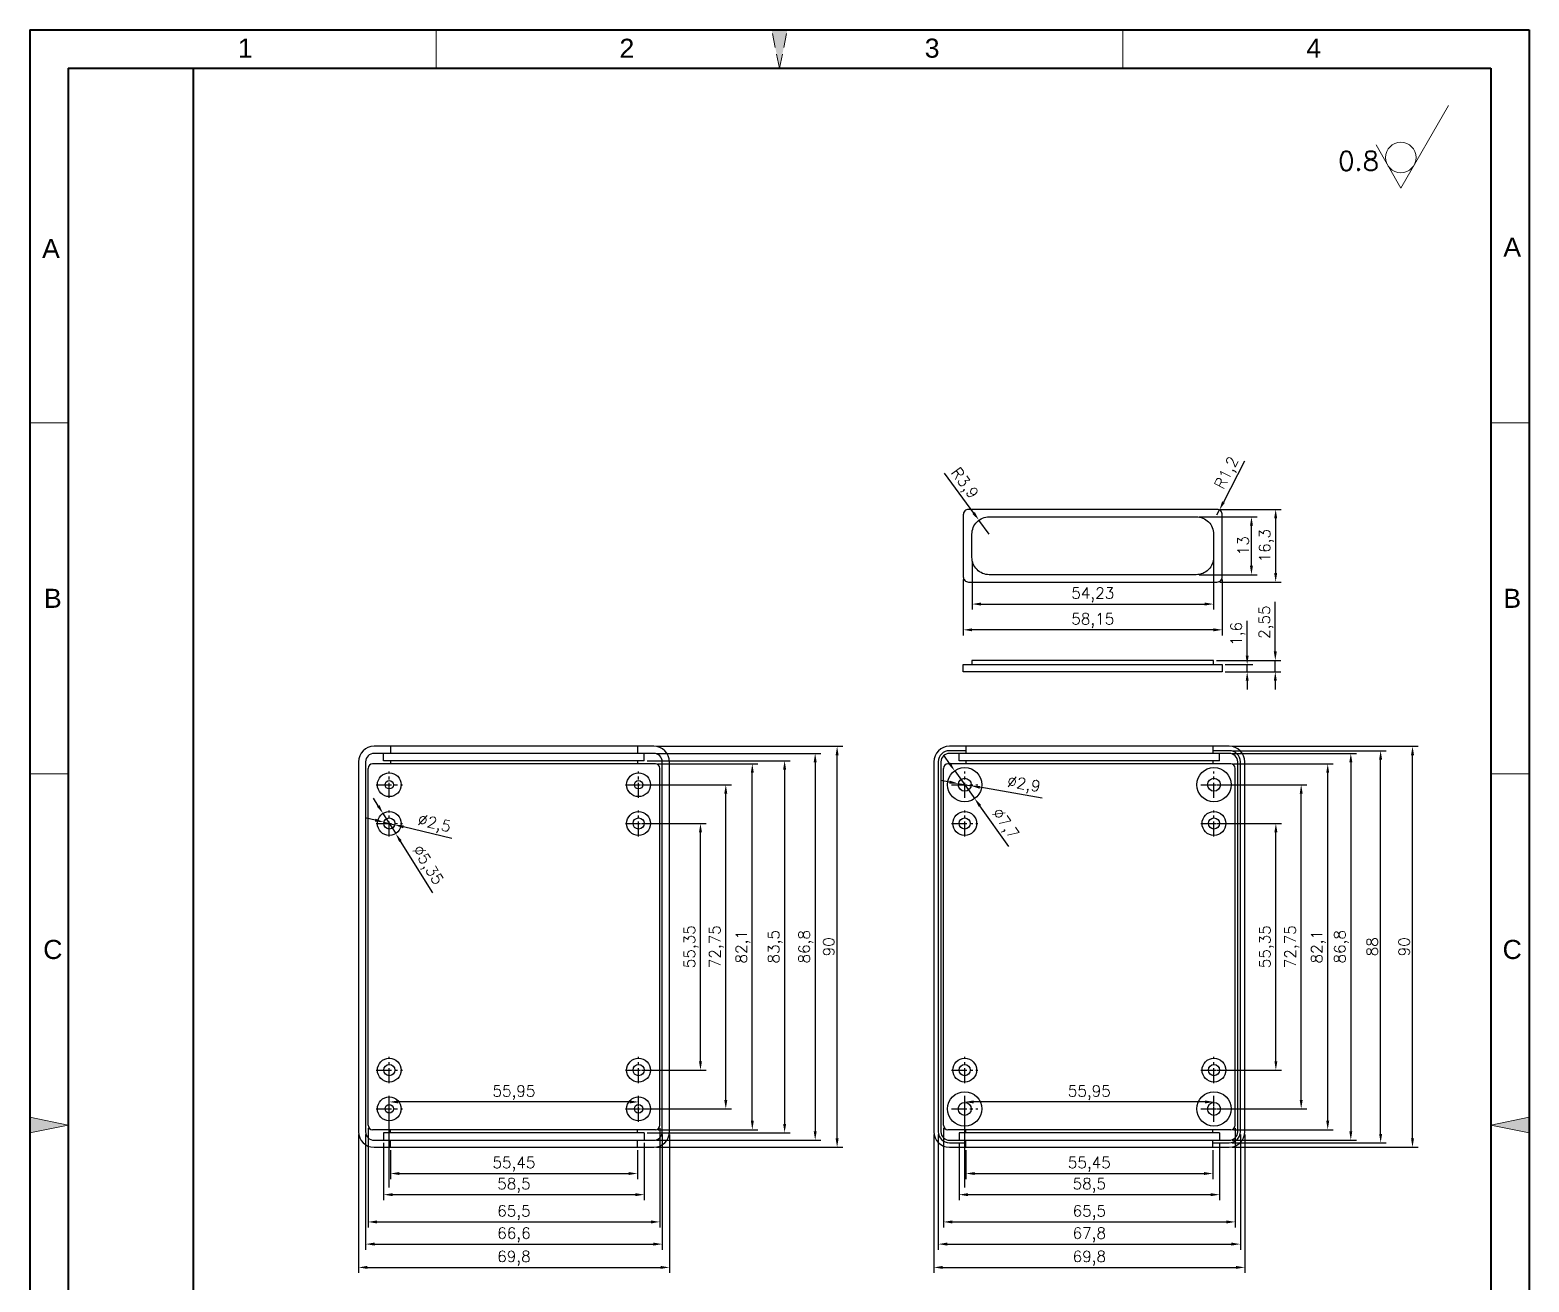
# Model space of a CAD drawing. Header units: millimetres. Extents: x 29396 to 29732, y -471 to 20.
# Drawn here: x 29395.8 to 29732.3, y -260.7 to 20.3 of the extents above; entities that cross this region are included whole.
import ezdxf
from ezdxf.enums import TextEntityAlignment as Align

# ---------------------------------------------------------------- set-up
doc = ezdxf.new("R2010")
doc.units = ezdxf.units.MM
for name, pattern in [('ACAD_ISO10W100', [18, 12, -3, 0, -3]), ('CENTER', [50.8, 31.75, -6.35, 6.35, -6.35]), ('HIDDEN2', [4.7625, 3.175, -1.5875])]:
    doc.linetypes.add(name, pattern=pattern)
for name, color, linetype, lineweight in [('dim', 82, 'Continuous', 9), ('图层1', 7, 'ACAD_ISO10W100', 15), ('图层4', 7, 'Continuous', 40), ('图层5', 7, 'HIDDEN2', 15), ('细实线', 3, 'Continuous', 18)]:
    doc.layers.add(name, color=color, linetype=linetype, lineweight=lineweight)
doc.layers.add('尺寸线', color=7, linetype='Continuous')
doc.styles.get("Standard").update_dxf_attribs({"font": 'txt', "bigfont": 'gbcbig.shx'})
doc.styles.add('样式 3', font='arial.ttf', dxfattribs={"height": 3.8})
doc.dimstyles.new('ISO-25', dxfattribs={"dimtxt": 2.5, "dimasz": 2.5, "dimexe": 1.25, "dimexo": 0.625, "dimtad": 1, "dimtxsty": 'Standard', "dimcen": 2.5, "dimadec": 0, "dimazin": 0, "dimtfac": 1, "dimtmove": 0, "dimatfit": 3, "dimfxl": 0, "dimarcsym": 0})

# ---------------------------------------------------------------- blocks, each defined once
blk = doc.blocks.new('*D2096')
at = {"layer": 'Defpoints', "color": 0, "transparency": 16777216}
for p in [(29663.44, -122.18), (29663.44, -123.78), (29669.02, -122.18)]:
    blk.add_point(p, dxfattribs=at)
at = {"layer": 'dim', "color": 0, "lineweight": -2, "transparency": 16777216}
for p, q in [((29669.02, -120.18), (29669.02, -112.35)), ((29664.06, -122.18), (29670.27, -122.18)), ((29664.06, -123.78), (29670.27, -123.78)), ((29669.02, -123.78), (29669.02, -122.18)), ((29669.02, -125.78), (29669.02, -127.78))]:
    blk.add_line(p, q, dxfattribs=at)
at = {"layer": 'dim', "color": 0, "transparency": 16777216}
for points in [[(29668.69, -120.18), (29669.35, -120.18), (29669.02, -122.18)], [(29668.69, -125.78), (29669.35, -125.78), (29669.02, -123.78)]]:
    blk.add_solid(points, dxfattribs=at)
at = {"layer": 'dim', "color": 0, "transparency": 16777216, "insert": (29666.94, -115.27), "char_height": 2.5, "attachment_point": 5, "rotation": 90}
blk.add_mtext('1,6', dxfattribs=at)
blk = doc.blocks.new('*D2097')
at = {"layer": 'Defpoints', "color": 0, "transparency": 16777216}
for p in [(29661.49, -121.23), (29664.06, -123.78), (29675.33, -121.23)]:
    blk.add_point(p, dxfattribs=at)
at = {"layer": 'dim', "color": 0, "lineweight": -2, "transparency": 16777216}
for p, q in [((29675.33, -119.23), (29675.33, -108.07)), ((29662.11, -121.23), (29676.58, -121.23)), ((29664.69, -123.78), (29676.58, -123.78)), ((29675.33, -123.78), (29675.33, -121.23)), ((29675.33, -125.78), (29675.33, -127.78))]:
    blk.add_line(p, q, dxfattribs=at)
at = {"layer": 'dim', "color": 0, "transparency": 16777216}
for points in [[(29675, -119.23), (29675.67, -119.23), (29675.33, -121.23)], [(29675, -125.78), (29675.67, -125.78), (29675.33, -123.78)]]:
    blk.add_solid(points, dxfattribs=at)
at = {"layer": 'dim', "color": 0, "transparency": 16777216, "insert": (29673.25, -112.65), "char_height": 2.5, "attachment_point": 5, "rotation": 90}
blk.add_mtext('2,55', dxfattribs=at)
blk = doc.blocks.new('*D2098')
at = {"layer": 'Defpoints', "color": 0, "transparency": 16777216}
for p in [(29662.24, -87.34), (29675.42, -87.34), (29662.24, -103.64)]:
    blk.add_point(p, dxfattribs=at)
at = {"layer": 'dim', "color": 0, "lineweight": -2, "transparency": 16777216}
for p, q in [((29662.86, -87.34), (29676.67, -87.34)), ((29675.42, -101.64), (29675.42, -89.34)), ((29662.86, -103.64), (29676.67, -103.64))]:
    blk.add_line(p, q, dxfattribs=at)
at = {"layer": 'dim', "color": 0, "transparency": 16777216}
for points in [[(29675.08, -89.34), (29675.75, -89.34), (29675.42, -87.34)], [(29675.08, -101.64), (29675.75, -101.64), (29675.42, -103.64)]]:
    blk.add_solid(points, dxfattribs=at)
at = {"layer": 'dim', "color": 0, "transparency": 16777216, "insert": (29673.33, -95.49), "char_height": 2.5, "attachment_point": 5, "rotation": 90}
blk.add_mtext('16,3', dxfattribs=at)
blk = doc.blocks.new('*D2099')
at = {"layer": 'Defpoints', "color": 0, "transparency": 16777216}
for p in [(29605.29, -102.44), (29663.44, -102.44), (29605.29, -114.37)]:
    blk.add_point(p, dxfattribs=at)
at = {"layer": 'dim', "color": 0, "lineweight": -2, "transparency": 16777216}
for p, q in [((29605.29, -103.07), (29605.29, -115.62)), ((29663.44, -103.07), (29663.44, -115.62)), ((29661.44, -114.37), (29607.29, -114.37))]:
    blk.add_line(p, q, dxfattribs=at)
at = {"layer": 'dim', "color": 0, "transparency": 16777216}
for points in [[(29607.29, -114.04), (29607.29, -114.7), (29605.29, -114.37)], [(29661.44, -114.04), (29661.44, -114.7), (29663.44, -114.37)]]:
    blk.add_solid(points, dxfattribs=at)
at = {"layer": 'dim', "color": 0, "transparency": 16777216, "insert": (29634.36, -112.29), "char_height": 2.5, "attachment_point": 5}
blk.add_mtext('58,15', dxfattribs=at)
blk = doc.blocks.new('*D2100')
at = {"layer": 'Defpoints', "color": 0, "transparency": 16777216}
for p in [(29607.26, -98.52), (29661.49, -98.09), (29661.49, -108.59)]:
    blk.add_point(p, dxfattribs=at)
at = {"layer": 'dim', "color": 0, "lineweight": -2, "transparency": 16777216}
for p, q in [((29607.26, -99.15), (29607.26, -109.84)), ((29661.49, -98.72), (29661.49, -109.84)), ((29609.26, -108.59), (29659.49, -108.59))]:
    blk.add_line(p, q, dxfattribs=at)
at = {"layer": 'dim', "color": 0, "transparency": 16777216}
for points in [[(29609.26, -108.25), (29609.26, -108.92), (29607.26, -108.59)], [(29659.49, -108.25), (29659.49, -108.92), (29661.49, -108.59)]]:
    blk.add_solid(points, dxfattribs=at)
at = {"layer": 'dim', "color": 0, "transparency": 16777216, "insert": (29634.37, -106.5), "char_height": 2.5, "attachment_point": 5}
blk.add_mtext('54,23', dxfattribs=at)
blk = doc.blocks.new('*D2101')
at = {"layer": 'Defpoints', "color": 0, "transparency": 16777216}
for p in [(29657.59, -88.99), (29669.98, -88.99), (29657.59, -101.99)]:
    blk.add_point(p, dxfattribs=at)
at = {"layer": 'dim', "color": 0, "lineweight": -2, "transparency": 16777216}
for p, q in [((29658.21, -88.99), (29671.23, -88.99)), ((29669.98, -99.99), (29669.98, -90.99)), ((29658.21, -101.99), (29671.23, -101.99))]:
    blk.add_line(p, q, dxfattribs=at)
at = {"layer": 'dim', "color": 0, "transparency": 16777216}
for points in [[(29669.65, -90.99), (29670.31, -90.99), (29669.98, -88.99)], [(29669.65, -99.99), (29670.31, -99.99), (29669.98, -101.99)]]:
    blk.add_solid(points, dxfattribs=at)
at = {"layer": 'dim', "color": 0, "transparency": 16777216, "insert": (29668.11, -95.49), "char_height": 2.5, "attachment_point": 5, "rotation": 90}
blk.add_mtext('13', dxfattribs=at)
blk = doc.blocks.new('*D2102')
at = {"layer": 'Defpoints', "color": 0, "transparency": 16777216}
for p in [(29662.79, -87.47), (29662.24, -88.54)]:
    blk.add_point(p, dxfattribs=at)
at = {"layer": 'dim', "color": 0, "lineweight": -2, "transparency": 16777216}
for p, q in [((29668.42, -76.5), (29663.7, -85.69)), ((29662.24, -88.54), (29662.79, -87.47))]:
    blk.add_line(p, q, dxfattribs=at)
at = {"layer": 'dim', "color": 0, "transparency": 16777216}
blk.add_solid([(29663.4, -85.54), (29664, -85.85), (29662.79, -87.47)], dxfattribs=at)
at = {"layer": 'dim', "color": 0, "transparency": 16777216, "insert": (29664.66, -79.26), "char_height": 2.5, "attachment_point": 5, "rotation": 62.8085}
blk.add_mtext('R1,2', dxfattribs=at)
blk = doc.blocks.new('*D2103')
at = {"layer": 'Defpoints', "color": 0, "transparency": 16777216}
for p in [(29608.81, -89.76), (29611.14, -92.89)]:
    blk.add_point(p, dxfattribs=at)
at = {"layer": 'dim', "color": 0, "lineweight": -2, "transparency": 16777216}
for p, q in [((29600.97, -79.18), (29607.62, -88.15)), ((29611.14, -92.89), (29608.81, -89.76))]:
    blk.add_line(p, q, dxfattribs=at)
at = {"layer": 'dim', "color": 0, "transparency": 16777216}
blk.add_solid([(29607.89, -87.95), (29607.36, -88.35), (29608.81, -89.76)], dxfattribs=at)
at = {"layer": 'dim', "color": 0, "transparency": 16777216, "insert": (29605.38, -81.62), "char_height": 2.5, "attachment_point": 5, "rotation": 306.5522}
blk.add_mtext('R3,9', dxfattribs=at)
blk = doc.blocks.new('*D2104')
at = {"layer": 'Defpoints', "color": 0, "transparency": 16777216}
for p in [(29661.57, -149.13), (29681.14, -149.13), (29661.57, -221.88)]:
    blk.add_point(p, dxfattribs=at)
at = {"layer": 'dim', "color": 0, "lineweight": -2, "transparency": 16777216}
for p, q in [((29662.19, -149.13), (29682.39, -149.13)), ((29681.14, -219.88), (29681.14, -151.13)), ((29662.19, -221.88), (29682.39, -221.88))]:
    blk.add_line(p, q, dxfattribs=at)
at = {"layer": 'dim', "color": 0, "transparency": 16777216}
for points in [[(29680.81, -151.13), (29681.47, -151.13), (29681.14, -149.13)], [(29680.81, -219.88), (29681.47, -219.88), (29681.14, -221.88)]]:
    blk.add_solid(points, dxfattribs=at)
at = {"layer": 'dim', "color": 0, "transparency": 16777216, "insert": (29679.06, -185.5), "char_height": 2.5, "attachment_point": 5, "rotation": 90}
blk.add_mtext('72,75', dxfattribs=at)
blk = doc.blocks.new('*D2105')
at = {"layer": 'Defpoints', "color": 0, "transparency": 16777216}
for p in [(29661.57, -157.83), (29675.46, -157.83), (29661.57, -213.18)]:
    blk.add_point(p, dxfattribs=at)
at = {"layer": 'dim', "color": 0, "lineweight": -2, "transparency": 16777216}
for p, q in [((29662.19, -157.83), (29676.71, -157.83)), ((29675.46, -211.18), (29675.46, -159.83)), ((29662.19, -213.18), (29676.71, -213.18))]:
    blk.add_line(p, q, dxfattribs=at)
at = {"layer": 'dim', "color": 0, "transparency": 16777216}
for points in [[(29675.13, -159.83), (29675.8, -159.83), (29675.46, -157.83)], [(29675.13, -211.18), (29675.8, -211.18), (29675.46, -213.18)]]:
    blk.add_solid(points, dxfattribs=at)
at = {"layer": 'dim', "color": 0, "transparency": 16777216, "insert": (29673.38, -185.5), "char_height": 2.5, "attachment_point": 5, "rotation": 90}
blk.add_mtext('55,35', dxfattribs=at)
blk = doc.blocks.new('*D2106')
at = {"layer": 'Defpoints', "color": 0, "transparency": 16777216}
for p in [(29665.34, -144.45), (29687.1, -144.45), (29665.34, -226.55)]:
    blk.add_point(p, dxfattribs=at)
at = {"layer": 'dim', "color": 0, "lineweight": -2, "transparency": 16777216}
for p, q in [((29665.97, -144.45), (29688.35, -144.45)), ((29687.1, -224.55), (29687.1, -146.45)), ((29665.97, -226.55), (29688.35, -226.55))]:
    blk.add_line(p, q, dxfattribs=at)
at = {"layer": 'dim', "color": 0, "transparency": 16777216}
for points in [[(29686.77, -146.45), (29687.43, -146.45), (29687.1, -144.45)], [(29686.77, -224.55), (29687.43, -224.55), (29687.1, -226.55)]]:
    blk.add_solid(points, dxfattribs=at)
at = {"layer": 'dim', "color": 0, "transparency": 16777216, "insert": (29685.02, -185.5), "char_height": 2.5, "attachment_point": 5, "rotation": 90}
blk.add_mtext('82,1', dxfattribs=at)
blk = doc.blocks.new('*D2107')
at = {"layer": 'Defpoints', "color": 0, "transparency": 16777216}
for p in [(29664.99, -142.1), (29664.99, -228.9), (29692.28, -228.9)]:
    blk.add_point(p, dxfattribs=at)
at = {"layer": 'dim', "color": 0, "lineweight": -2, "transparency": 16777216}
for p, q in [((29665.62, -142.1), (29693.53, -142.1)), ((29692.28, -144.1), (29692.28, -226.9)), ((29665.62, -228.9), (29693.53, -228.9))]:
    blk.add_line(p, q, dxfattribs=at)
at = {"layer": 'dim', "color": 0, "transparency": 16777216}
for points in [[(29691.95, -144.1), (29692.62, -144.1), (29692.28, -142.1)], [(29691.95, -226.9), (29692.62, -226.9), (29692.28, -228.9)]]:
    blk.add_solid(points, dxfattribs=at)
at = {"layer": 'dim', "color": 0, "transparency": 16777216, "insert": (29690.2, -185.5), "char_height": 2.5, "attachment_point": 5, "rotation": 90}
blk.add_mtext('86,8', dxfattribs=at)
blk = doc.blocks.new('*D2108')
at = {"layer": 'Defpoints', "color": 0, "transparency": 16777216}
for p in [(29664.99, -141.5), (29698.97, -141.5), (29664.99, -229.5)]:
    blk.add_point(p, dxfattribs=at)
at = {"layer": 'dim', "color": 0, "lineweight": -2, "transparency": 16777216}
for p, q in [((29665.62, -141.5), (29700.22, -141.5)), ((29698.97, -227.5), (29698.97, -143.5)), ((29665.62, -229.5), (29700.22, -229.5))]:
    blk.add_line(p, q, dxfattribs=at)
at = {"layer": 'dim', "color": 0, "transparency": 16777216}
for points in [[(29698.64, -143.5), (29699.31, -143.5), (29698.97, -141.5)], [(29698.64, -227.5), (29699.31, -227.5), (29698.97, -229.5)]]:
    blk.add_solid(points, dxfattribs=at)
at = {"layer": 'dim', "color": 0, "transparency": 16777216, "insert": (29697.1, -185.5), "char_height": 2.5, "attachment_point": 5, "rotation": 90}
blk.add_mtext('88', dxfattribs=at)
blk = doc.blocks.new('*D2109')
at = {"layer": 'Defpoints', "color": 0, "transparency": 16777216}
for p in [(29664.99, -140.5), (29706.13, -140.5), (29664.99, -230.5)]:
    blk.add_point(p, dxfattribs=at)
at = {"layer": 'dim', "color": 0, "lineweight": -2, "transparency": 16777216}
for p, q in [((29665.62, -140.5), (29707.38, -140.5)), ((29706.13, -228.5), (29706.13, -142.5)), ((29665.62, -230.5), (29707.38, -230.5))]:
    blk.add_line(p, q, dxfattribs=at)
at = {"layer": 'dim', "color": 0, "transparency": 16777216}
for points in [[(29705.8, -142.5), (29706.47, -142.5), (29706.13, -140.5)], [(29705.8, -228.5), (29706.47, -228.5), (29706.13, -230.5)]]:
    blk.add_solid(points, dxfattribs=at)
at = {"layer": 'dim', "color": 0, "transparency": 16777216, "insert": (29704.26, -185.5), "char_height": 2.5, "attachment_point": 5, "rotation": 90}
blk.add_mtext('90', dxfattribs=at)
blk = doc.blocks.new('*D2116')
at = {"layer": 'Defpoints', "color": 0, "transparency": 16777216}
for p in [(29605.62, -220.32), (29661.57, -221.88), (29605.62, -240.14)]:
    blk.add_point(p, dxfattribs=at)
at = {"layer": 'dim', "color": 0, "lineweight": -2, "transparency": 16777216}
for p, q in [((29605.62, -239.51), (29605.62, -219.07)), ((29659.57, -220.32), (29607.62, -220.32)), ((29661.57, -221.25), (29661.57, -219.07))]:
    blk.add_line(p, q, dxfattribs=at)
at = {"layer": 'dim', "color": 0, "transparency": 16777216}
for points in [[(29607.62, -219.99), (29607.62, -220.66), (29605.62, -220.32)], [(29659.57, -219.99), (29659.57, -220.66), (29661.57, -220.32)]]:
    blk.add_solid(points, dxfattribs=at)
at = {"layer": 'dim', "color": 0, "transparency": 16777216, "insert": (29633.59, -218.24), "char_height": 2.5, "attachment_point": 5}
blk.add_mtext('55,95', dxfattribs=at)
blk = doc.blocks.new('*D2117')
at = {"layer": 'Defpoints', "color": 0, "transparency": 16777216}
for p in [(29604.34, -228.9), (29662.84, -228.9), (29662.84, -241.13)]:
    blk.add_point(p, dxfattribs=at)
at = {"layer": 'dim', "color": 0, "lineweight": -2, "transparency": 16777216}
for p, q in [((29604.34, -229.53), (29604.34, -242.38)), ((29662.84, -229.53), (29662.84, -242.38)), ((29606.34, -241.13), (29660.84, -241.13))]:
    blk.add_line(p, q, dxfattribs=at)
at = {"layer": 'dim', "color": 0, "transparency": 16777216}
for points in [[(29606.34, -240.8), (29606.34, -241.47), (29604.34, -241.13)], [(29660.84, -240.8), (29660.84, -241.47), (29662.84, -241.13)]]:
    blk.add_solid(points, dxfattribs=at)
at = {"layer": 'dim', "color": 0, "transparency": 16777216, "insert": (29633.59, -239.05), "char_height": 2.5, "attachment_point": 5}
blk.add_mtext('58,5', dxfattribs=at)
blk = doc.blocks.new('*D2118')
at = {"layer": 'Defpoints', "color": 0, "transparency": 16777216}
for p in [(29605.87, -230.5), (29661.32, -230.5), (29661.32, -236.39)]:
    blk.add_point(p, dxfattribs=at)
at = {"layer": 'dim', "color": 0, "lineweight": -2, "transparency": 16777216}
for p, q in [((29605.87, -231.13), (29605.87, -237.64)), ((29661.32, -231.13), (29661.32, -237.64)), ((29607.87, -236.39), (29659.32, -236.39))]:
    blk.add_line(p, q, dxfattribs=at)
at = {"layer": 'dim', "color": 0, "transparency": 16777216}
for points in [[(29607.87, -236.06), (29607.87, -236.72), (29605.87, -236.39)], [(29659.32, -236.06), (29659.32, -236.72), (29661.32, -236.39)]]:
    blk.add_solid(points, dxfattribs=at)
at = {"layer": 'dim', "color": 0, "transparency": 16777216, "insert": (29633.59, -234.31), "char_height": 2.5, "attachment_point": 5}
blk.add_mtext('55,45', dxfattribs=at)
blk = doc.blocks.new('*D2119')
at = {"layer": 'Defpoints', "color": 0, "transparency": 16777216}
for p in [(29600.84, -225.55), (29666.34, -225.55), (29666.34, -247.25)]:
    blk.add_point(p, dxfattribs=at)
at = {"layer": 'dim', "color": 0, "lineweight": -2, "transparency": 16777216}
for p, q in [((29600.84, -226.18), (29600.84, -248.5)), ((29666.34, -226.18), (29666.34, -248.5)), ((29602.84, -247.25), (29664.34, -247.25))]:
    blk.add_line(p, q, dxfattribs=at)
at = {"layer": 'dim', "color": 0, "transparency": 16777216}
for points in [[(29602.84, -246.92), (29602.84, -247.59), (29600.84, -247.25)], [(29664.34, -246.92), (29664.34, -247.59), (29666.34, -247.25)]]:
    blk.add_solid(points, dxfattribs=at)
at = {"layer": 'dim', "color": 0, "transparency": 16777216, "insert": (29633.59, -245.17), "char_height": 2.5, "attachment_point": 5}
blk.add_mtext('65,5', dxfattribs=at)
blk = doc.blocks.new('*D2120')
at = {"layer": 'Defpoints', "color": 0, "transparency": 16777216}
for p in [(29599.69, -227), (29667.49, -227), (29667.49, -252.23)]:
    blk.add_point(p, dxfattribs=at)
at = {"layer": 'dim', "color": 0, "lineweight": -2, "transparency": 16777216}
for p, q in [((29599.69, -227.63), (29599.69, -253.48)), ((29667.49, -227.63), (29667.49, -253.48)), ((29601.69, -252.23), (29665.49, -252.23))]:
    blk.add_line(p, q, dxfattribs=at)
at = {"layer": 'dim', "color": 0, "transparency": 16777216}
for points in [[(29601.69, -251.89), (29601.69, -252.56), (29599.69, -252.23)], [(29665.49, -251.89), (29665.49, -252.56), (29667.49, -252.23)]]:
    blk.add_solid(points, dxfattribs=at)
at = {"layer": 'dim', "color": 0, "transparency": 16777216, "insert": (29633.59, -250.14), "char_height": 2.5, "attachment_point": 5}
blk.add_mtext('67,8', dxfattribs=at)
blk = doc.blocks.new('*D2121')
at = {"layer": 'Defpoints', "color": 0, "transparency": 16777216}
for p in [(29598.69, -227), (29668.49, -227), (29668.49, -257.46)]:
    blk.add_point(p, dxfattribs=at)
at = {"layer": 'dim', "color": 0, "lineweight": -2, "transparency": 16777216}
for p, q in [((29598.69, -227.63), (29598.69, -258.71)), ((29668.49, -227.63), (29668.49, -258.71)), ((29600.69, -257.46), (29666.49, -257.46))]:
    blk.add_line(p, q, dxfattribs=at)
at = {"layer": 'dim', "color": 0, "transparency": 16777216}
for points in [[(29600.69, -257.12), (29600.69, -257.79), (29598.69, -257.46)], [(29666.49, -257.12), (29666.49, -257.79), (29668.49, -257.46)]]:
    blk.add_solid(points, dxfattribs=at)
at = {"layer": 'dim', "color": 0, "transparency": 16777216, "insert": (29633.59, -255.37), "char_height": 2.5, "attachment_point": 5}
blk.add_mtext('69,8', dxfattribs=at)
blk = doc.blocks.new('*D2122')
at = {"layer": 'Defpoints', "color": 0, "transparency": 16777216}
for p in [(29532.41, -149.13), (29551.99, -149.13), (29532.41, -221.88)]:
    blk.add_point(p, dxfattribs=at)
at = {"layer": 'dim', "color": 0, "lineweight": -2, "transparency": 16777216}
for p, q in [((29533.04, -149.13), (29553.24, -149.13)), ((29551.99, -219.88), (29551.99, -151.13)), ((29533.04, -221.88), (29553.24, -221.88))]:
    blk.add_line(p, q, dxfattribs=at)
at = {"layer": 'dim', "color": 0, "transparency": 16777216}
for points in [[(29551.65, -151.13), (29552.32, -151.13), (29551.99, -149.13)], [(29551.65, -219.88), (29552.32, -219.88), (29551.99, -221.88)]]:
    blk.add_solid(points, dxfattribs=at)
at = {"layer": 'dim', "color": 0, "transparency": 16777216, "insert": (29549.9, -185.5), "char_height": 2.5, "attachment_point": 5, "rotation": 90}
blk.add_mtext('72,75', dxfattribs=at)
blk = doc.blocks.new('*D2123')
at = {"layer": 'Defpoints', "color": 0, "transparency": 16777216}
for p in [(29532.41, -157.83), (29546.31, -157.83), (29532.41, -213.18)]:
    blk.add_point(p, dxfattribs=at)
at = {"layer": 'dim', "color": 0, "lineweight": -2, "transparency": 16777216}
for p, q in [((29533.04, -157.83), (29547.56, -157.83)), ((29546.31, -211.18), (29546.31, -159.83)), ((29533.04, -213.18), (29547.56, -213.18))]:
    blk.add_line(p, q, dxfattribs=at)
at = {"layer": 'dim', "color": 0, "transparency": 16777216}
for points in [[(29545.97, -159.83), (29546.64, -159.83), (29546.31, -157.83)], [(29545.97, -211.18), (29546.64, -211.18), (29546.31, -213.18)]]:
    blk.add_solid(points, dxfattribs=at)
at = {"layer": 'dim', "color": 0, "transparency": 16777216, "insert": (29544.22, -185.5), "char_height": 2.5, "attachment_point": 5, "rotation": 90}
blk.add_mtext('55,35', dxfattribs=at)
blk = doc.blocks.new('*D2124')
at = {"layer": 'Defpoints', "color": 0, "transparency": 16777216}
for p in [(29536.19, -144.45), (29557.94, -144.45), (29536.19, -226.55)]:
    blk.add_point(p, dxfattribs=at)
at = {"layer": 'dim', "color": 0, "lineweight": -2, "transparency": 16777216}
for p, q in [((29536.81, -144.45), (29559.19, -144.45)), ((29557.94, -224.55), (29557.94, -146.45)), ((29536.81, -226.55), (29559.19, -226.55))]:
    blk.add_line(p, q, dxfattribs=at)
at = {"layer": 'dim', "color": 0, "transparency": 16777216}
for points in [[(29557.61, -146.45), (29558.28, -146.45), (29557.94, -144.45)], [(29557.61, -224.55), (29558.28, -224.55), (29557.94, -226.55)]]:
    blk.add_solid(points, dxfattribs=at)
at = {"layer": 'dim', "color": 0, "transparency": 16777216, "insert": (29555.86, -185.5), "char_height": 2.5, "attachment_point": 5, "rotation": 90}
blk.add_mtext('82,1', dxfattribs=at)
blk = doc.blocks.new('*D2125')
at = {"layer": 'Defpoints', "color": 0, "transparency": 16777216}
for p in [(29535.84, -142.1), (29535.84, -228.9), (29572.05, -228.9)]:
    blk.add_point(p, dxfattribs=at)
at = {"layer": 'dim', "color": 0, "lineweight": -2, "transparency": 16777216}
for p, q in [((29536.46, -142.1), (29573.3, -142.1)), ((29572.05, -144.1), (29572.05, -226.9)), ((29536.46, -228.9), (29573.3, -228.9))]:
    blk.add_line(p, q, dxfattribs=at)
at = {"layer": 'dim', "color": 0, "transparency": 16777216}
for points in [[(29571.72, -144.1), (29572.39, -144.1), (29572.05, -142.1)], [(29571.72, -226.9), (29572.39, -226.9), (29572.05, -228.9)]]:
    blk.add_solid(points, dxfattribs=at)
at = {"layer": 'dim', "color": 0, "transparency": 16777216, "insert": (29569.97, -185.5), "char_height": 2.5, "attachment_point": 5, "rotation": 90}
blk.add_mtext('86,8', dxfattribs=at)
blk = doc.blocks.new('*D2127')
at = {"layer": 'Defpoints', "color": 0, "transparency": 16777216}
for p in [(29535.84, -140.5), (29576.98, -140.5), (29535.84, -230.5)]:
    blk.add_point(p, dxfattribs=at)
at = {"layer": 'dim', "color": 0, "lineweight": -2, "transparency": 16777216}
for p, q in [((29536.46, -140.5), (29578.23, -140.5)), ((29576.98, -228.5), (29576.98, -142.5)), ((29536.46, -230.5), (29578.23, -230.5))]:
    blk.add_line(p, q, dxfattribs=at)
at = {"layer": 'dim', "color": 0, "transparency": 16777216}
for points in [[(29576.64, -142.5), (29577.31, -142.5), (29576.98, -140.5)], [(29576.64, -228.5), (29577.31, -228.5), (29576.98, -230.5)]]:
    blk.add_solid(points, dxfattribs=at)
at = {"layer": 'dim', "color": 0, "transparency": 16777216, "insert": (29575.1, -185.5), "char_height": 2.5, "attachment_point": 5, "rotation": 90}
blk.add_mtext('90', dxfattribs=at)
blk = doc.blocks.new('*D2128')
at = {"layer": 'Defpoints', "color": 0, "transparency": 16777216}
for p in [(29476.46, -220.32), (29532.41, -221.88), (29476.46, -240.14)]:
    blk.add_point(p, dxfattribs=at)
at = {"layer": 'dim', "color": 0, "lineweight": -2, "transparency": 16777216}
for p, q in [((29476.46, -239.51), (29476.46, -219.07)), ((29530.41, -220.32), (29478.46, -220.32)), ((29532.41, -221.25), (29532.41, -219.07))]:
    blk.add_line(p, q, dxfattribs=at)
at = {"layer": 'dim', "color": 0, "transparency": 16777216}
for points in [[(29478.46, -219.99), (29478.46, -220.66), (29476.46, -220.32)], [(29530.41, -219.99), (29530.41, -220.66), (29532.41, -220.32)]]:
    blk.add_solid(points, dxfattribs=at)
at = {"layer": 'dim', "color": 0, "transparency": 16777216, "insert": (29504.44, -218.24), "char_height": 2.5, "attachment_point": 5}
blk.add_mtext('55,95', dxfattribs=at)
blk = doc.blocks.new('*D2129')
at = {"layer": 'Defpoints', "color": 0, "transparency": 16777216}
for p in [(29475.19, -228.9), (29533.69, -228.9), (29533.69, -241.13)]:
    blk.add_point(p, dxfattribs=at)
at = {"layer": 'dim', "color": 0, "lineweight": -2, "transparency": 16777216}
for p, q in [((29475.19, -229.53), (29475.19, -242.38)), ((29533.69, -229.53), (29533.69, -242.38)), ((29477.19, -241.13), (29531.69, -241.13))]:
    blk.add_line(p, q, dxfattribs=at)
at = {"layer": 'dim', "color": 0, "transparency": 16777216}
for points in [[(29477.19, -240.8), (29477.19, -241.47), (29475.19, -241.13)], [(29531.69, -240.8), (29531.69, -241.47), (29533.69, -241.13)]]:
    blk.add_solid(points, dxfattribs=at)
at = {"layer": 'dim', "color": 0, "transparency": 16777216, "insert": (29504.44, -239.05), "char_height": 2.5, "attachment_point": 5}
blk.add_mtext('58,5', dxfattribs=at)
blk = doc.blocks.new('*D2130')
at = {"layer": 'Defpoints', "color": 0, "transparency": 16777216}
for p in [(29476.71, -230.5), (29532.16, -230.5), (29532.16, -236.39)]:
    blk.add_point(p, dxfattribs=at)
at = {"layer": 'dim', "color": 0, "lineweight": -2, "transparency": 16777216}
for p, q in [((29476.71, -231.13), (29476.71, -237.64)), ((29532.16, -231.13), (29532.16, -237.64)), ((29478.71, -236.39), (29530.16, -236.39))]:
    blk.add_line(p, q, dxfattribs=at)
at = {"layer": 'dim', "color": 0, "transparency": 16777216}
for points in [[(29478.71, -236.06), (29478.71, -236.72), (29476.71, -236.39)], [(29530.16, -236.06), (29530.16, -236.72), (29532.16, -236.39)]]:
    blk.add_solid(points, dxfattribs=at)
at = {"layer": 'dim', "color": 0, "transparency": 16777216, "insert": (29504.44, -234.31), "char_height": 2.5, "attachment_point": 5}
blk.add_mtext('55,45', dxfattribs=at)
blk = doc.blocks.new('*D2131')
at = {"layer": 'Defpoints', "color": 0, "transparency": 16777216}
for p in [(29471.69, -225.55), (29537.19, -225.55), (29537.19, -247.25)]:
    blk.add_point(p, dxfattribs=at)
at = {"layer": 'dim', "color": 0, "lineweight": -2, "transparency": 16777216}
for p, q in [((29471.69, -226.18), (29471.69, -248.5)), ((29537.19, -226.18), (29537.19, -248.5)), ((29473.69, -247.25), (29535.19, -247.25))]:
    blk.add_line(p, q, dxfattribs=at)
at = {"layer": 'dim', "color": 0, "transparency": 16777216}
for points in [[(29473.69, -246.92), (29473.69, -247.59), (29471.69, -247.25)], [(29535.19, -246.92), (29535.19, -247.59), (29537.19, -247.25)]]:
    blk.add_solid(points, dxfattribs=at)
at = {"layer": 'dim', "color": 0, "transparency": 16777216, "insert": (29504.44, -245.17), "char_height": 2.5, "attachment_point": 5}
blk.add_mtext('65,5', dxfattribs=at)
blk = doc.blocks.new('*D2132')
at = {"layer": 'Defpoints', "color": 0, "transparency": 16777216}
for p in [(29471.14, -227), (29537.74, -227), (29537.74, -252.23)]:
    blk.add_point(p, dxfattribs=at)
at = {"layer": 'dim', "color": 0, "lineweight": -2, "transparency": 16777216}
for p, q in [((29471.14, -227.63), (29471.14, -253.48)), ((29537.74, -227.63), (29537.74, -253.48)), ((29473.14, -252.23), (29535.74, -252.23))]:
    blk.add_line(p, q, dxfattribs=at)
at = {"layer": 'dim', "color": 0, "transparency": 16777216}
for points in [[(29473.14, -251.89), (29473.14, -252.56), (29471.14, -252.23)], [(29535.74, -251.89), (29535.74, -252.56), (29537.74, -252.23)]]:
    blk.add_solid(points, dxfattribs=at)
at = {"layer": 'dim', "color": 0, "transparency": 16777216, "insert": (29504.44, -250.14), "char_height": 2.5, "attachment_point": 5}
blk.add_mtext('66,6', dxfattribs=at)
blk = doc.blocks.new('*D2133')
at = {"layer": 'Defpoints', "color": 0, "transparency": 16777216}
for p in [(29469.54, -227), (29539.34, -227), (29539.34, -257.46)]:
    blk.add_point(p, dxfattribs=at)
at = {"layer": 'dim', "color": 0, "lineweight": -2, "transparency": 16777216}
for p, q in [((29469.54, -227.63), (29469.54, -258.71)), ((29539.34, -227.63), (29539.34, -258.71)), ((29471.54, -257.46), (29537.34, -257.46))]:
    blk.add_line(p, q, dxfattribs=at)
at = {"layer": 'dim', "color": 0, "transparency": 16777216}
for points in [[(29471.54, -257.12), (29471.54, -257.79), (29469.54, -257.46)], [(29537.34, -257.12), (29537.34, -257.79), (29539.34, -257.46)]]:
    blk.add_solid(points, dxfattribs=at)
at = {"layer": 'dim', "color": 0, "transparency": 16777216, "insert": (29504.44, -255.37), "char_height": 2.5, "attachment_point": 5}
blk.add_mtext('69,8', dxfattribs=at)
blk = doc.blocks.new('*D2134')
at = {"layer": 'Defpoints', "color": 0, "transparency": 16777216}
for p in [(29533.69, -143.75), (29533.69, -227.25), (29565.19, -227.25)]:
    blk.add_point(p, dxfattribs=at)
at = {"layer": 'dim', "color": 0, "lineweight": -2, "transparency": 16777216}
for p, q in [((29534.31, -143.75), (29566.44, -143.75)), ((29565.19, -145.75), (29565.19, -225.25)), ((29534.31, -227.25), (29566.44, -227.25))]:
    blk.add_line(p, q, dxfattribs=at)
at = {"layer": 'dim', "color": 0, "transparency": 16777216}
for points in [[(29564.86, -145.75), (29565.53, -145.75), (29565.19, -143.75)], [(29564.86, -225.25), (29565.53, -225.25), (29565.19, -227.25)]]:
    blk.add_solid(points, dxfattribs=at)
at = {"layer": 'dim', "color": 0, "transparency": 16777216, "insert": (29563.11, -185.5), "char_height": 2.5, "attachment_point": 5, "rotation": 90}
blk.add_mtext('83,5', dxfattribs=at)
blk = doc.blocks.new('*D2135')
at = {"layer": 'Defpoints', "color": 0, "transparency": 16777216}
for p in [(29475.04, -155.56), (29477.89, -160.09)]:
    blk.add_point(p, dxfattribs=at)
at = {"layer": 'dim', "color": 0, "lineweight": -2, "transparency": 16777216}
for p, q in [((29473.98, -153.87), (29472.91, -152.18)), ((29475.04, -155.56), (29477.89, -160.09)), ((29486.23, -173.36), (29478.95, -161.79))]:
    blk.add_line(p, q, dxfattribs=at)
at = {"layer": 'dim', "color": 0, "transparency": 16777216}
for points in [[(29474.26, -153.69), (29473.69, -154.05), (29475.04, -155.56)], [(29479.23, -161.61), (29478.67, -161.96), (29477.89, -160.09)]]:
    blk.add_solid(points, dxfattribs=at)
at = {"layer": 'dim', "color": 0, "transparency": 16777216, "insert": (29484.88, -167.31), "char_height": 2.5, "attachment_point": 5, "rotation": 302.1583}
blk.add_mtext('∅5,35', dxfattribs=at)
blk = doc.blocks.new('*D2136')
at = {"layer": 'Defpoints', "color": 0, "transparency": 16777216}
for p in [(29475.25, -157.54), (29477.68, -158.12)]:
    blk.add_point(p, dxfattribs=at)
at = {"layer": 'dim', "color": 0, "lineweight": -2, "transparency": 16777216}
for p, q in [((29473.3, -157.07), (29471.36, -156.61)), ((29475.25, -157.54), (29477.68, -158.12)), ((29490.49, -161.18), (29479.62, -158.58))]:
    blk.add_line(p, q, dxfattribs=at)
at = {"layer": 'dim', "color": 0, "transparency": 16777216}
for points in [[(29473.38, -156.75), (29473.23, -157.4), (29475.25, -157.54)], [(29479.7, -158.26), (29479.55, -158.91), (29477.68, -158.12)]]:
    blk.add_solid(points, dxfattribs=at)
at = {"layer": 'dim', "color": 0, "transparency": 16777216, "insert": (29486.51, -158.09), "char_height": 2.5, "attachment_point": 5, "rotation": 346.5613}
blk.add_mtext('∅2,5', dxfattribs=at)
blk = doc.blocks.new('*D2137')
at = {"layer": 'Defpoints', "color": 0, "transparency": 16777216}
for p in [(29603.38, -146), (29607.86, -152.26)]:
    blk.add_point(p, dxfattribs=at)
at = {"layer": 'dim', "color": 0, "lineweight": -2, "transparency": 16777216}
for p, q in [((29602.22, -144.37), (29601.06, -142.74)), ((29603.38, -146), (29607.86, -152.26)), ((29615.51, -162.97), (29609.02, -153.89))]:
    blk.add_line(p, q, dxfattribs=at)
at = {"layer": 'dim', "color": 0, "transparency": 16777216}
for points in [[(29602.49, -144.18), (29601.95, -144.56), (29603.38, -146)], [(29609.29, -153.69), (29608.75, -154.08), (29607.86, -152.26)]]:
    blk.add_solid(points, dxfattribs=at)
at = {"layer": 'dim', "color": 0, "transparency": 16777216, "insert": (29614.54, -158.03), "char_height": 2.5, "attachment_point": 5, "rotation": 305.5485}
blk.add_mtext('∅7,7', dxfattribs=at)
blk = doc.blocks.new('*D2138')
at = {"layer": 'Defpoints', "color": 0, "transparency": 16777216}
for p in [(29604.19, -148.88), (29607.05, -149.37)]:
    blk.add_point(p, dxfattribs=at)
at = {"layer": 'dim', "color": 0, "lineweight": -2, "transparency": 16777216}
for p, q in [((29602.22, -148.54), (29600.25, -148.2)), ((29604.19, -148.88), (29607.05, -149.37)), ((29623, -152.12), (29609.02, -149.71))]:
    blk.add_line(p, q, dxfattribs=at)
at = {"layer": 'dim', "color": 0, "transparency": 16777216}
for points in [[(29602.28, -148.21), (29602.16, -148.87), (29604.19, -148.88)], [(29609.08, -149.39), (29608.96, -150.04), (29607.05, -149.37)]]:
    blk.add_solid(points, dxfattribs=at)
at = {"layer": 'dim', "color": 0, "transparency": 16777216, "insert": (29618.84, -149.29), "char_height": 2.5, "attachment_point": 5, "rotation": 350.2289}
blk.add_mtext('∅2,9', dxfattribs=at)

msp = doc.modelspace()

# ---------------------------------------------------------------- hatches: boundary and pattern name
at = {"layer": '图层1'}
for points in [[(29404.374, -225.505), (29395.808, -223.742), (29395.808, -227.268)], [(29723.716, -225.505), (29732.282, -223.742), (29732.282, -227.268)]]:
    msp.add_hatch(color=0, dxfattribs=at).paths.add_polyline_path(points)
at = {"layer": '图层5'}
msp.add_hatch(color=0, dxfattribs=at).paths.add_polyline_path([(29564.045, 11.688), (29562.282, 20.254), (29565.808, 20.254)])

# ---------------------------------------------------------------- linework, layer by layer
for p, q in [((29605.287, -123.784), (29605.287, -122.184)), ((29605.287, -122.184), (29663.437, -122.184)), ((29663.437, -123.784), (29605.287, -123.784)), ((29661.487, -121.234), (29607.237, -121.234)), ((29607.237, -121.234), (29607.237, -122.184)), ((29661.487, -122.184), (29661.487, -121.234)), ((29663.437, -122.184), (29663.437, -123.784)), ((29535.839, -140.504), (29473.039, -140.504)), ((29476.714, -140.504), (29476.714, -142.104)), ((29532.164, -140.504), (29532.164, -142.104)), ((29664.994, -140.504), (29602.194, -140.504)), ((29605.869, -140.504), (29605.869, -142.104)), ((29661.319, -140.504), (29661.319, -142.104)), ((29469.539, -144.004), (29469.539, -227.004)), ((29471.139, -144.004), (29471.139, -227.004)), ((29536.189, -144.454), (29472.689, -144.454)), ((29535.839, -142.104), (29473.039, -142.104)), ((29475.189, -143.754), (29475.189, -142.104)), ((29533.689, -143.754), (29475.189, -143.754)), ((29476.714, -143.754), (29476.714, -144.454)), ((29532.164, -143.754), (29532.164, -144.454)), ((29533.689, -143.754), (29533.689, -142.104)), ((29537.739, -227.004), (29537.739, -144.004)), ((29539.339, -227.004), (29539.339, -144.004)), ((29598.694, -144.004), (29598.694, -227.004)), ((29599.694, -144.004), (29599.694, -227.004)), ((29600.294, -144.004), (29600.294, -227.004)), ((29665.344, -144.454), (29601.844, -144.454)), ((29605.869, -141.504), (29602.194, -141.504)), ((29664.994, -142.104), (29602.194, -142.104)), ((29604.344, -143.754), (29604.344, -142.104)), ((29662.844, -143.754), (29604.344, -143.754)), ((29605.869, -143.754), (29605.869, -144.454)), ((29664.994, -141.504), (29661.319, -141.504)), ((29661.319, -143.754), (29661.319, -144.454)), ((29662.844, -143.754), (29662.844, -142.104)), ((29666.894, -227.004), (29666.894, -144.004)), ((29667.494, -227.004), (29667.494, -144.004)), ((29668.494, -227.004), (29668.494, -144.004)), ((29471.689, -225.554), (29471.689, -145.454)), ((29537.189, -225.554), (29537.189, -145.454)), ((29600.844, -225.554), (29600.844, -145.454)), ((29666.344, -225.554), (29666.344, -145.454)), ((29536.189, -226.554), (29472.689, -226.554)), ((29533.689, -227.254), (29475.189, -227.254)), ((29475.189, -227.254), (29475.189, -228.904)), ((29476.714, -227.254), (29476.714, -226.554)), ((29532.164, -227.254), (29532.164, -226.554)), ((29533.689, -227.254), (29533.689, -228.904)), ((29665.344, -226.554), (29601.844, -226.554)), ((29662.844, -227.254), (29604.344, -227.254)), ((29604.344, -227.254), (29604.344, -228.904)), ((29605.869, -227.254), (29605.869, -226.554)), ((29661.319, -227.254), (29661.319, -226.554)), ((29662.844, -227.254), (29662.844, -228.904)), ((29473.039, -228.904), (29535.839, -228.904)), ((29473.039, -230.504), (29535.839, -230.504)), ((29476.714, -230.504), (29476.714, -228.904)), ((29532.164, -230.504), (29532.164, -228.904)), ((29602.194, -228.904), (29664.994, -228.904)), ((29602.194, -229.504), (29605.869, -229.504)), ((29602.194, -230.504), (29664.994, -230.504)), ((29605.869, -230.504), (29605.869, -228.904)), ((29661.319, -230.504), (29661.319, -228.904)), ((29661.319, -229.504), (29664.994, -229.504))]:
    msp.add_line(p, q)
at = {"color": 1, "linetype": 'CENTER', "ltscale": 0.107}
for p, q in [((29476.464, -152.071), (29476.464, -146.186)), ((29532.414, -152.071), (29532.414, -146.186)), ((29605.619, -152.071), (29605.619, -146.186)), ((29661.569, -152.071), (29661.569, -146.186)), ((29473.521, -149.129), (29479.406, -149.129)), ((29529.471, -149.129), (29535.356, -149.129)), ((29602.677, -149.129), (29608.562, -149.129)), ((29658.627, -149.129), (29664.512, -149.129)), ((29473.521, -157.829), (29479.406, -157.829)), ((29476.464, -160.771), (29476.464, -154.886)), ((29529.471, -157.829), (29535.356, -157.829)), ((29532.414, -160.771), (29532.414, -154.886)), ((29602.677, -157.829), (29608.562, -157.829)), ((29605.619, -160.771), (29605.619, -154.886)), ((29658.627, -157.829), (29664.512, -157.829)), ((29661.569, -160.771), (29661.569, -154.886)), ((29476.464, -216.121), (29476.464, -210.236)), ((29532.414, -216.121), (29532.414, -210.236)), ((29605.619, -216.121), (29605.619, -210.236)), ((29661.569, -216.121), (29661.569, -210.236)), ((29473.521, -213.179), (29479.406, -213.179)), ((29529.471, -213.179), (29535.356, -213.179)), ((29602.677, -213.179), (29608.562, -213.179)), ((29658.627, -213.179), (29664.512, -213.179)), ((29473.521, -221.879), (29479.406, -221.879)), ((29476.464, -224.821), (29476.464, -218.936)), ((29529.471, -221.879), (29535.356, -221.879)), ((29532.414, -224.821), (29532.414, -218.936)), ((29602.677, -221.879), (29608.562, -221.879)), ((29605.619, -224.821), (29605.619, -218.936)), ((29658.627, -221.879), (29664.512, -221.879)), ((29661.569, -224.821), (29661.569, -218.936))]:
    msp.add_line(p, q, dxfattribs=at)
for points in [[(29605.287, -88.541), (29605.287, -102.441, 0.4142136), (29606.487, -103.641), (29662.237, -103.641, 0.4142136), (29663.437, -102.441), (29663.437, -88.541, 0.4142136), (29662.237, -87.341), (29606.487, -87.341, 0.4142136)], [(29661.487, -92.891), (29661.487, -98.091, -0.4142136), (29657.587, -101.991), (29611.137, -101.991, -0.4142136), (29607.237, -98.091), (29607.237, -92.891, -0.4142136), (29611.137, -88.991), (29657.587, -88.991, -0.4142136)]]:
    msp.add_lwpolyline(points, format="xyb", close=True)
for centre, radius in [((29476.464, -149.129), 2.675), ((29532.414, -149.129), 2.675), ((29605.619, -149.129), 3.85), ((29605.619, -149.129), 1.45), ((29661.569, -149.129), 3.85), ((29661.569, -149.129), 1.45), ((29476.464, -149.129), 0.95), ((29532.414, -149.129), 0.95), ((29476.464, -157.829), 2.675), ((29476.464, -157.829), 1.25), ((29532.414, -157.829), 2.675), ((29532.414, -157.829), 1.25), ((29605.619, -157.829), 2.675), ((29605.619, -157.829), 1.25), ((29661.569, -157.829), 2.675), ((29661.569, -157.829), 1.25), ((29476.464, -213.179), 2.675), ((29476.464, -213.179), 1.25), ((29532.414, -213.179), 2.675), ((29532.414, -213.179), 1.25), ((29605.619, -213.179), 2.675), ((29605.619, -213.179), 1.25), ((29661.569, -213.179), 2.675), ((29661.569, -213.179), 1.25), ((29605.619, -221.879), 3.85), ((29661.569, -221.879), 3.85), ((29476.464, -221.879), 2.675), ((29476.464, -221.879), 0.95), ((29532.414, -221.879), 2.675), ((29532.414, -221.879), 0.95), ((29605.619, -221.879), 1.45), ((29661.569, -221.879), 1.45)]:
    msp.add_circle(centre, radius)
for centre, radius, start, end in [((29473.039, -144.004), 3.5, 90, 180), ((29535.839, -144.004), 3.5, 0, 90), ((29602.194, -144.004), 3.5, 90, 180), ((29664.994, -144.004), 3.5, 0, 90), ((29473.039, -144.004), 1.9, 90, 180), ((29472.689, -145.454), 1, 90, 180), ((29535.839, -144.004), 1.9, 0, 90), ((29536.189, -145.454), 1, 0, 90), ((29602.194, -144.004), 2.5, 90, 180), ((29602.194, -144.004), 1.9, 90, 180), ((29601.844, -145.454), 1, 90, 180), ((29664.994, -144.004), 2.5, 0, 90), ((29664.994, -144.004), 1.9, 0, 90), ((29665.344, -145.454), 1, 0, 90), ((29473.039, -227.004), 3.5, 180, 270), ((29473.039, -227.004), 1.9, 180, 270), ((29472.689, -225.554), 1, 180, 270), ((29535.839, -227.004), 3.5, 270, 0), ((29535.839, -227.004), 1.9, 270, 0), ((29536.189, -225.554), 1, 270, 0), ((29602.194, -227.004), 3.5, 180, 270), ((29602.194, -227.004), 2.5, 180, 270), ((29602.194, -227.004), 1.9, 180, 270), ((29601.844, -225.554), 1, 180, 270), ((29664.994, -227.004), 3.5, 270, 0), ((29664.994, -227.004), 1.9, 270, 0), ((29664.994, -227.004), 2.5, 270, 0), ((29665.344, -225.554), 1, 270, 0)]:
    msp.add_arc(centre, radius, start, end)
at = {"layer": '图层1', "color": 0}
for p, q in [((29486.95, 11.688), (29486.95, 20.254)), ((29641.139, 11.688), (29641.139, 20.254)), ((29404.374, -67.89), (29395.808, -67.89)), ((29732.282, -67.89), (29723.716, -67.89)), ((29404.374, -146.698), (29395.808, -146.698)), ((29732.282, -146.698), (29723.716, -146.698)), ((29404.374, -225.505), (29395.808, -223.742)), ((29723.716, -225.505), (29732.282, -223.742)), ((29404.374, -225.505), (29395.808, -227.268)), ((29723.716, -225.505), (29732.282, -227.268))]:
    msp.add_line(p, q, dxfattribs=at)
at = {"layer": '图层4', "color": 0}
msp.add_line((29432.49, -462.699), (29432.49, 11.688), dxfattribs=at)
at = {"layer": '图层5', "color": 0}
for q in [(29562.282, 20.254), (29565.808, 20.254)]:
    msp.add_line((29564.045, 11.688), q, dxfattribs=at)
at = {"layer": '尺寸线', "color": 0, "lineweight": 40}
for p, q in [((29395.808, 20.254), (29732.282, 20.254)), ((29395.808, 20.254), (29395.808, -471.265)), ((29732.282, 20.254), (29732.282, -471.265)), ((29404.374, 11.688), (29723.716, 11.688)), ((29404.374, 11.688), (29404.374, -462.699)), ((29723.716, 11.688), (29723.716, -462.699))]:
    msp.add_line(p, q, dxfattribs=at)
at = {"layer": '细实线', "color": 0}
for p, q in [((29703.516, -15.211), (29714.224, 3.334)), ((29697.94, -5.553), (29703.516, -15.211))]:
    msp.add_line(p, q, dxfattribs=at)
msp.add_circle((29703.516, -8.358), 3.426, dxfattribs=at)

# ---------------------------------------------------------------- texts
at = {"layer": '图层1', "color": 0, "style": '样式 3'}
for s, p in [('B', (29400.933, -107.294)), ('B', (29728.508, -107.294)), ('C', (29400.933, -186.102)), ('C', (29728.508, -186.102))]:
    msp.add_text(s, height=4.283, dxfattribs=at).set_placement(p, align=Align.MIDDLE)
at = {"layer": '图层5', "color": 0, "style": '样式 3'}
for s, p in [('1', (29444.12, 16.179)), ('2', (29529.781, 16.179)), ('3', (29598.309, 16.179)), ('4', (29683.969, 16.179)), ('A', (29400.517, -28.799)), ('A', (29728.508, -28.486))]:
    msp.add_text(s, height=4.283, dxfattribs=at).set_placement(p, align=Align.MIDDLE)
at = {"layer": '细实线', "color": 0, "insert": (29689.432, -6.988), "char_height": 4.283, "width": 15.99044, "attachment_point": 1}
msp.add_mtext('0.8', dxfattribs=at)

# ---------------------------------------------------------------- dimensions: what is measured, and where the dimension line sits
at = {"layer": 'dim'}
for center, mpoint, picture, middle in [((29662.237, -88.541), (29662.785, -87.474), '*D2102', (29664.664, -79.258)), ((29611.137, -92.891), (29608.814, -89.758), '*D2103', (29605.376, -81.622))]:
    dim = msp.add_radius_dim(center=center, mpoint=mpoint, dimstyle='ISO-25', override={"dimasz": 2}, dxfattribs=at)
    dim.commit()
    dim.dimension.update_dxf_attribs({"geometry": picture, "text_midpoint": middle})
for base, p1, p2, picture, middle in [((29675.418, -87.341), (29662.237, -103.641), (29662.237, -87.341), '*D2098', (29673.334, -95.491)), ((29669.981, -88.991), (29657.587, -101.991), (29657.587, -88.991), '*D2101', (29668.106, -95.491)), ((29675.333, -121.234), (29664.062, -123.784), (29661.487, -121.234), '*D2097', (29673.249, -112.651)), ((29669.021, -122.184), (29663.437, -123.784), (29663.437, -122.184), '*D2096', (29666.938, -115.267)), ((29576.977, -140.504), (29535.839, -230.504), (29535.839, -140.504), '*D2127', (29575.102, -185.504)), ((29706.132, -140.504), (29664.994, -230.504), (29664.994, -140.504), '*D2109', (29704.257, -185.504)), ((29565.194, -227.254), (29533.689, -143.754), (29533.689, -227.254), '*D2134', (29563.11, -185.504)), ((29572.055, -228.904), (29535.839, -142.104), (29535.839, -228.904), '*D2125', (29569.971, -185.504)), ((29557.944, -144.454), (29536.189, -226.554), (29536.189, -144.454), '*D2124', (29555.861, -185.504)), ((29698.974, -141.504), (29664.994, -229.504), (29664.994, -141.504), '*D2108', (29697.099, -185.504)), ((29692.285, -228.904), (29664.994, -142.104), (29664.994, -228.904), '*D2107', (29690.201, -185.504)), ((29687.1, -144.454), (29665.344, -226.554), (29665.344, -144.454), '*D2106', (29685.017, -185.504)), ((29551.985, -149.129), (29532.414, -221.879), (29532.414, -149.129), '*D2122', (29549.902, -185.504)), ((29681.141, -149.129), (29661.569, -221.879), (29661.569, -149.129), '*D2104', (29679.058, -185.504)), ((29546.308, -157.829), (29532.414, -213.179), (29532.414, -157.829), '*D2123', (29544.224, -185.504)), ((29675.463, -157.829), (29661.569, -213.179), (29661.569, -157.829), '*D2105', (29673.38, -185.504))]:
    dim = msp.add_linear_dim(base=base, p1=p1, p2=p2, angle=90, dimstyle='ISO-25', override={"dimasz": 2}, dxfattribs=at)
    dim.commit()
    dim.dimension.update_dxf_attribs({"geometry": picture, "text_midpoint": middle})
for base, p1, p2, picture, middle in [((29661.487, -108.587), (29607.26, -98.521), (29661.487, -98.091), '*D2100', (29634.374, -106.503)), ((29605.287, -114.368), (29663.437, -102.441), (29605.287, -102.441), '*D2099', (29634.362, -112.285)), ((29476.464, -220.323), (29532.414, -221.879), (29476.464, -240.139), '*D2128', (29504.439, -218.24)), ((29605.619, -220.323), (29661.569, -221.879), (29605.619, -240.139), '*D2116', (29633.594, -218.24)), ((29539.339, -257.456), (29469.539, -227.004), (29539.339, -227.004), '*D2133', (29504.439, -255.372)), ((29537.739, -252.227), (29471.139, -227.004), (29537.739, -227.004), '*D2132', (29504.439, -250.144)), ((29537.189, -247.253), (29471.689, -225.554), (29537.189, -225.554), '*D2131', (29504.439, -245.169)), ((29668.494, -257.456), (29598.694, -227.004), (29668.494, -227.004), '*D2121', (29633.594, -255.372)), ((29667.494, -252.227), (29599.694, -227.004), (29667.494, -227.004), '*D2120', (29633.594, -250.144)), ((29666.344, -247.253), (29600.844, -225.554), (29666.344, -225.554), '*D2119', (29633.594, -245.169)), ((29533.689, -241.134), (29475.189, -228.904), (29533.689, -228.904), '*D2129', (29504.439, -239.051)), ((29532.164, -236.39), (29476.714, -230.504), (29532.164, -230.504), '*D2130', (29504.439, -234.307)), ((29662.844, -241.134), (29604.344, -228.904), (29662.844, -228.904), '*D2117', (29633.594, -239.051)), ((29661.319, -236.39), (29605.869, -230.504), (29661.319, -230.504), '*D2118', (29633.594, -234.307))]:
    dim = msp.add_linear_dim(base=base, p1=p1, p2=p2, dimstyle='ISO-25', override={"dimasz": 2}, dxfattribs=at)
    dim.commit()
    dim.dimension.update_dxf_attribs({"geometry": picture, "text_midpoint": middle})
for p1, p2, picture, middle in [((29603.381, -145.996), (29607.858, -152.261), '*D2137', (29614.543, -158.034)), ((29475.04, -155.564), (29477.887, -160.093), '*D2135', (29484.885, -167.309)), ((29475.248, -157.538), (29477.679, -158.119), '*D2136', (29486.512, -158.088))]:
    dim = msp.add_diameter_dim_2p(p1=p1, p2=p2, dimstyle='ISO-25', override={"dimasz": 2}, dxfattribs=at)
    dim.commit()
    dim.dimension.update_dxf_attribs({"geometry": picture, "text_midpoint": middle})
dim = msp.add_diameter_dim_2p(p1=(29604.19, -148.883), p2=(29607.048, -149.375), dimstyle='ISO-25', override={"dimasz": 2}, dxfattribs=at)
dim.commit()
dim.dimension.update_dxf_attribs({"geometry": '*D2138', "text_midpoint": (29618.484, -151.344), "dimtype": 163})

doc.saveas('drawing.dxf')
